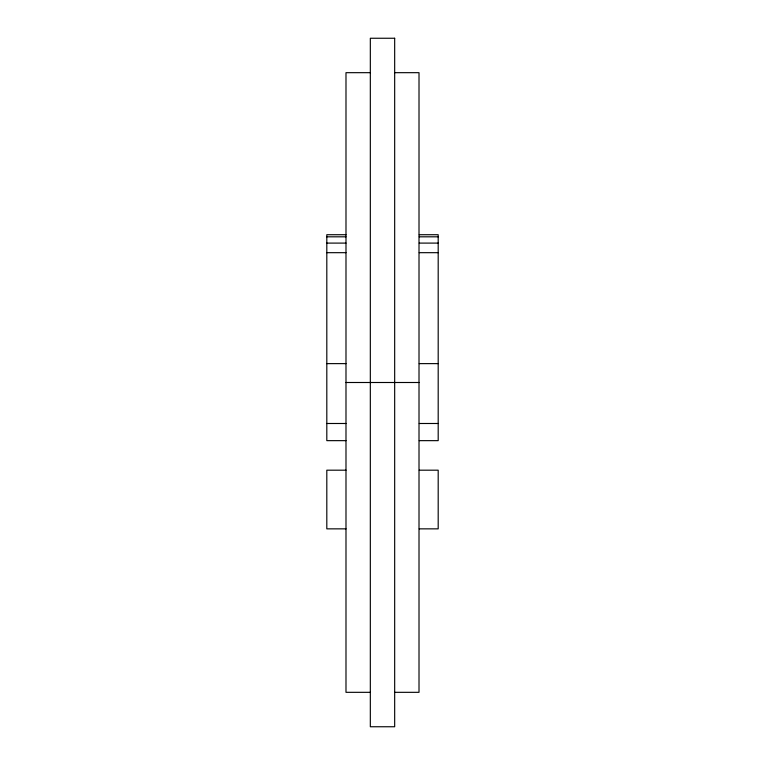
<?xml version="1.0" encoding="UTF-8"?>
<svg xmlns="http://www.w3.org/2000/svg" width="765" height="765" viewBox="0 0 765 765"><rect width="100%" height="100%" fill="white"/><g stroke="black" fill="none" stroke-linecap="round" stroke-linejoin="round"><path stroke-width="1.15" d="M370.327 72.675L345.99 72.675L345.99 692.325L370.327 692.325M394.673 72.675L419.01 72.675L419.01 692.325L394.673 692.325M345.99 234.721L326.808 234.721L326.808 440.65L345.99 440.65M419.277 234.721L438.192 234.721L438.192 440.65L419.277 440.65M326.808 236.815L345.99 236.815M419.277 236.815L438.192 236.815M326.808 243.098L345.99 243.098M419.277 243.098L438.192 243.098M326.808 252.68L345.99 252.68M419.277 252.68L438.192 252.68M326.808 363.624L345.99 363.624M419.277 363.624L438.192 363.624M345.99 382.5L419.01 382.5M326.808 423.494L345.99 423.494M419.277 423.494L438.192 423.494M345.99 470.188L326.808 470.188L326.808 528.854L345.99 528.854M419.277 470.188L438.192 470.188L438.192 528.854L419.277 528.854M394.673 38.25L370.327 38.25L370.327 726.75L394.673 726.75L394.673 38.25"/></g></svg>
